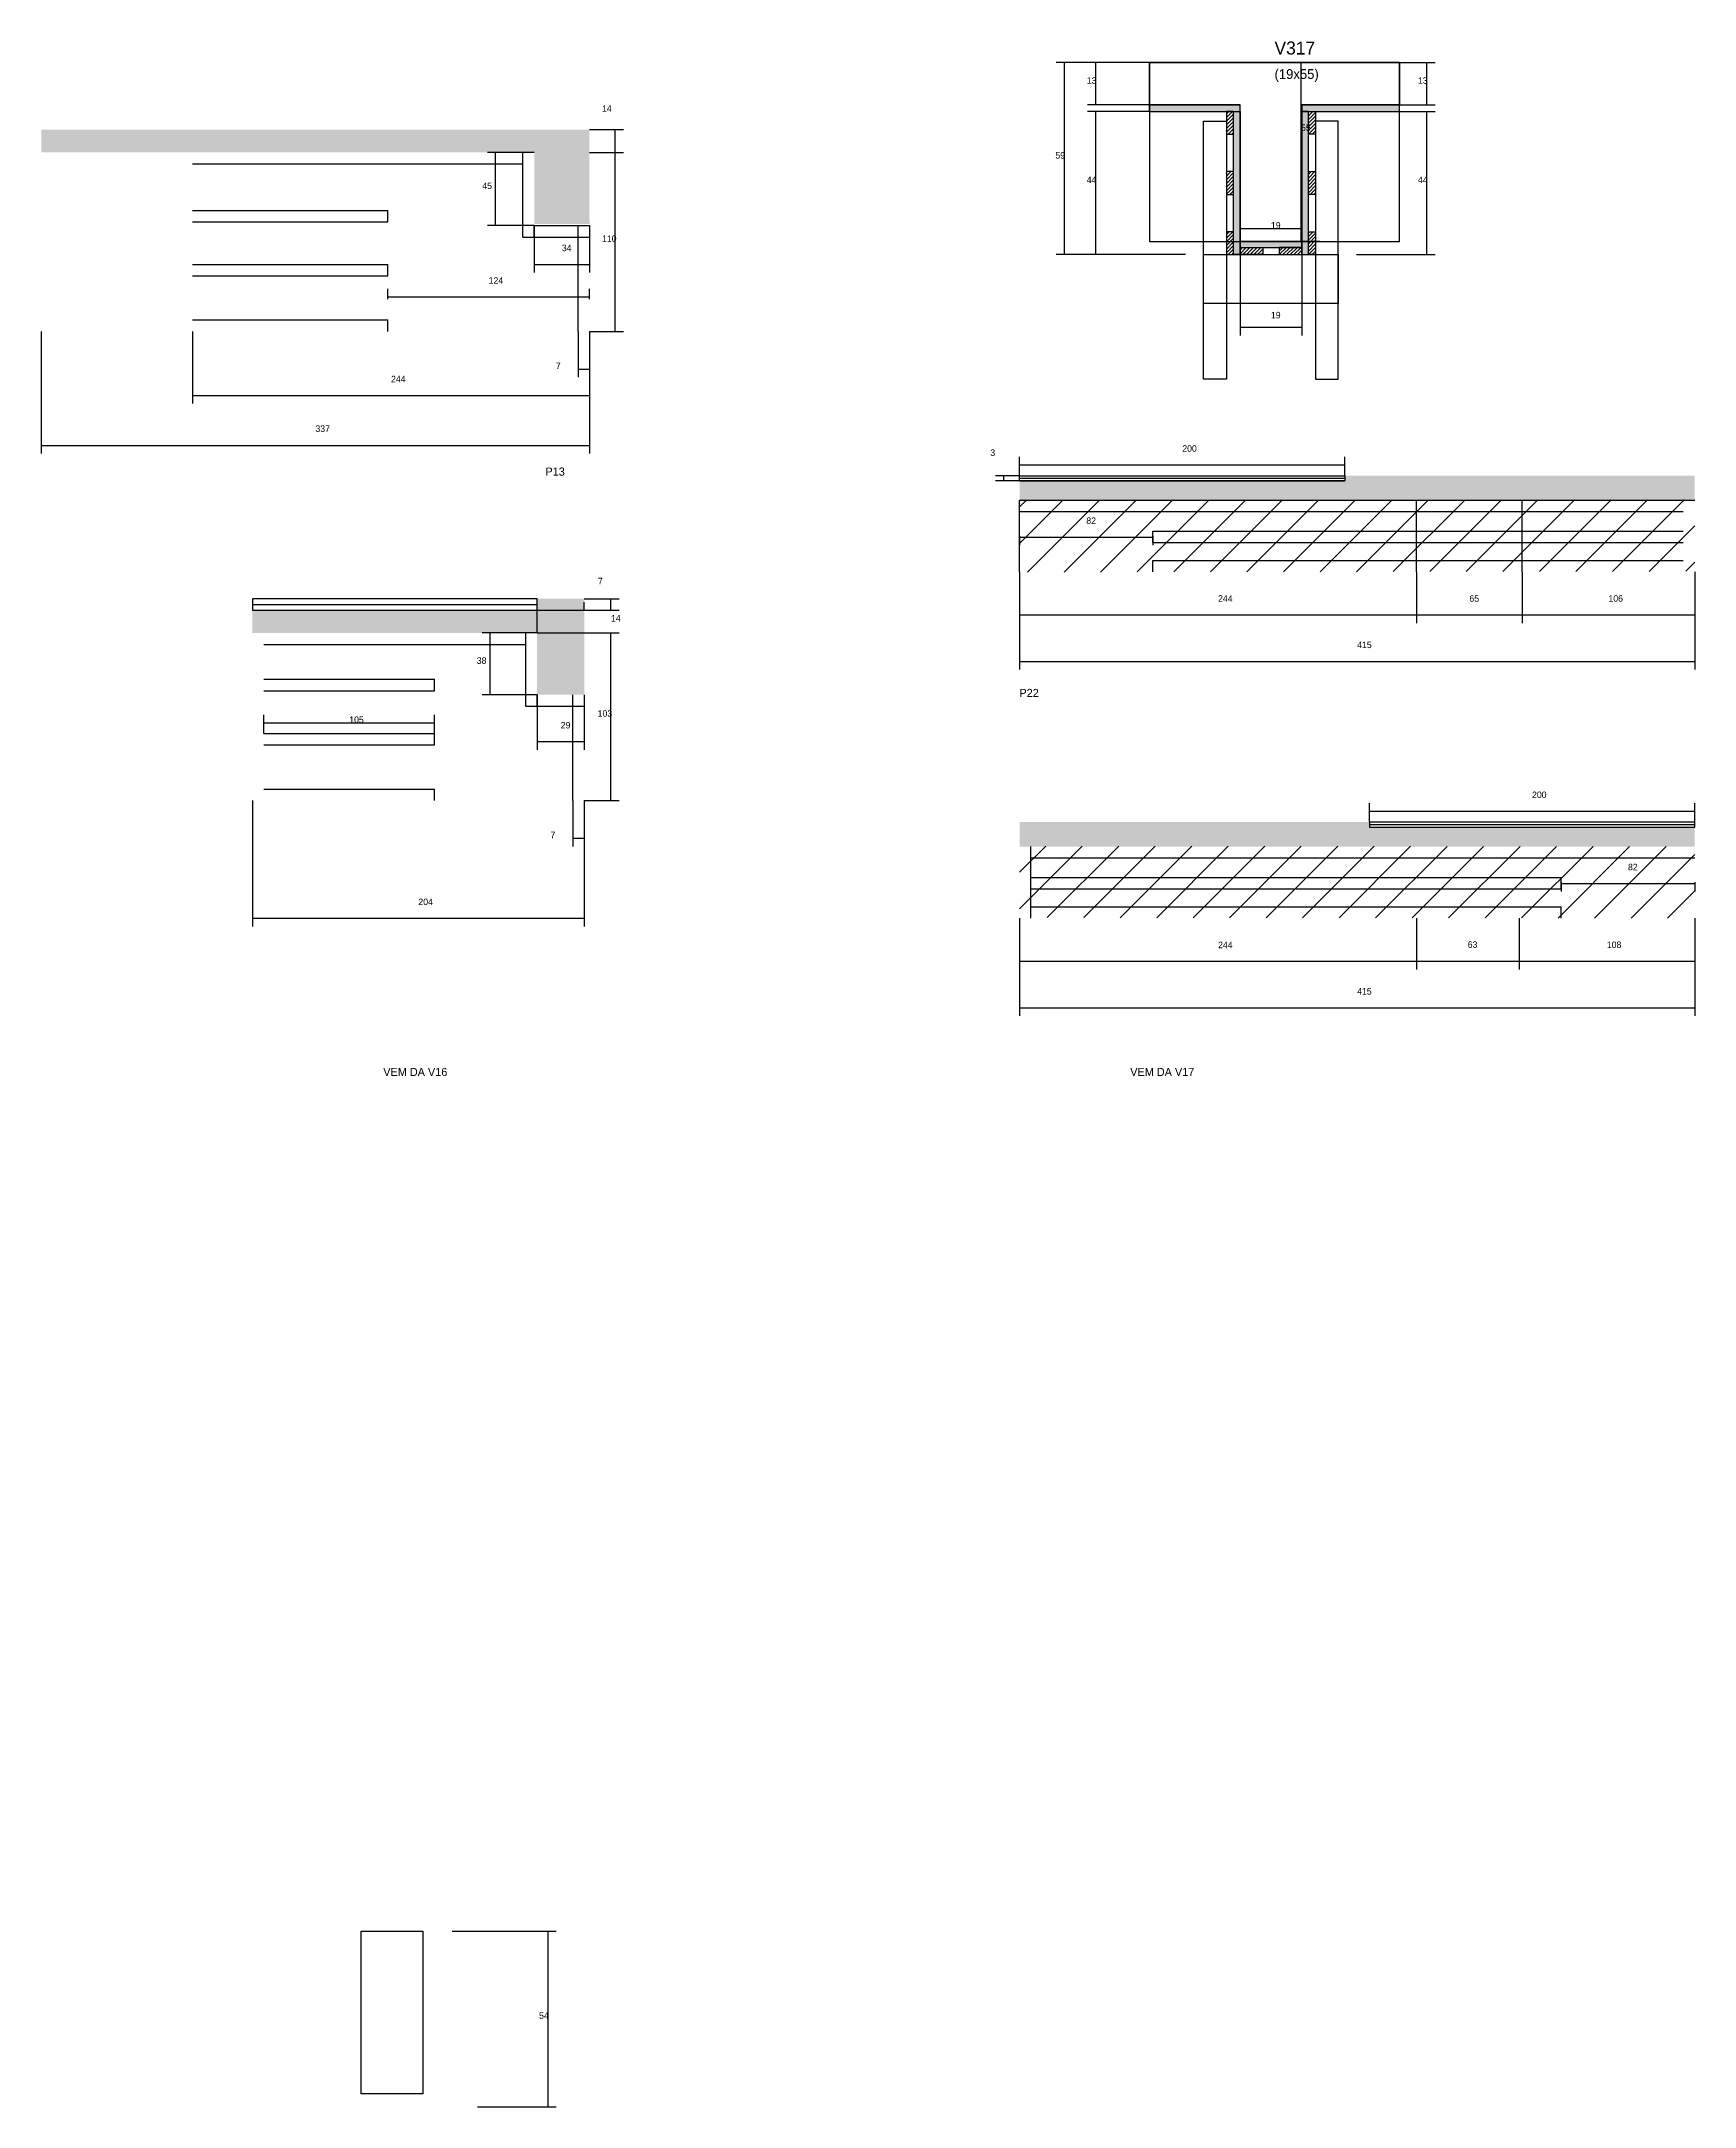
# Model space of a CAD drawing. Header units: metres. Extents: x 2976 to 3992, y 2347 to 3617.
import ezdxf

# ---------------------------------------------------------------- set-up
doc = ezdxf.new("R2010")
doc.units = ezdxf.units.M
for name, color, linetype in [('CONCRETO', 251, 'Continuous'), ('COTA', 241, 'Continuous'), ('Hachura', 253, 'Continuous'), ('Madeira', 126, 'Continuous'), ('NOMENCLATURA', 7, 'Continuous'), ('Painéis', 200, 'Continuous'), ('REAPROVEITAMENTO', 251, 'Continuous'), ('SARR_2.2x7', 40, 'Continuous'), ('SARR_3.5x7', 81, 'Continuous'), ('SARR_EDITAR', 141, 'Continuous'), ('Texto Seção', 7, 'Continuous')]:
    doc.layers.add(name, color=color, linetype=linetype)

msp = doc.modelspace()

# ---------------------------------------------------------------- hatches: boundary and pattern name
at = {"layer": 'COTA'}
h = msp.add_hatch(dxfattribs=at)
h.set_pattern_fill('AR-CONC', scale=0.03)
h.paths.add_polyline_path([(2975.9, 3548.3), (3278.9, 3548.3), (3278.9, 3548.3), (3278.9, 3504.3), (3278.9, 3504.3), (3312.9, 3504.3), (3312.9, 3504.3), (3312.8, 3562.3), (3312.8, 3562.3), (2975.9, 3562.3), (2975.9, 3562.3), (2975.9, 3548.3)])
h = msp.add_hatch(dxfattribs=at)
h.set_pattern_fill('AR-CONC', scale=0.03)
h.paths.add_polyline_path([(3777.3, 3346.5), (3577.3, 3346.5), (3577.3, 3346.5), (3577.3, 3334.5), (3577.3, 3334.5), (3992.3, 3334.5), (3992.3, 3334.5), (3992.3, 3349.5), (3992.3, 3349.5), (3777.3, 3349.5), (3777.3, 3349.5), (3777.3, 3346.5)])
h = msp.add_hatch(dxfattribs=at)
h.set_pattern_fill('AR-CONC', scale=0.03)
h.paths.add_polyline_path([(3280.7, 3214.9), (3280.7, 3252.9), (3280.7, 3252.9), (3105.7, 3252.9), (3105.7, 3252.9), (3105.7, 3266.9), (3105.7, 3266.9), (3280.7, 3266.9), (3280.7, 3266.9), (3280.7, 3273.9), (3280.7, 3273.9), (3309.7, 3273.9), (3309.7, 3273.9), (3309.7, 3214.9), (3309.7, 3214.9), (3280.7, 3214.9)])
h = msp.add_hatch(dxfattribs=at)
h.set_pattern_fill('AR-CONC', scale=0.03)
h.paths.add_polyline_path([(3792.3, 3133.6), (3992.3, 3133.6), (3992.3, 3133.6), (3992.3, 3121.6), (3992.3, 3121.6), (3577.3, 3121.6), (3577.3, 3121.6), (3577.3, 3136.6), (3577.3, 3136.6), (3792.3, 3136.6), (3792.3, 3136.6), (3792.3, 3133.6)])
at = {"layer": 'Hachura'}
h = msp.add_hatch(color=8, dxfattribs=at)
h.dxf.hatch_style = 1
h.paths.add_polyline_path([(3712.8, 3573.5), (3712.8, 3577.5), (3712.8, 3577.5), (3657.2, 3577.5), (3657.2, 3577.5), (3657.2, 3573.5), (3657.2, 3573.5), (3712.8, 3573.5)])
h = msp.add_hatch(dxfattribs=at)
h.set_pattern_fill('ANSI31', scale=0.5)
h.paths.add_polyline_path([(3704.4, 3559.5), (3708.8, 3559.5), (3708.8, 3559.5), (3708.8, 3573.5), (3708.8, 3573.5), (3704.4, 3573.5), (3704.4, 3573.5), (3704.4, 3559.5)])
h = msp.add_hatch(color=8, dxfattribs=at)
h.dxf.hatch_style = 1
h.paths.add_polyline_path([(3708.8, 3573.5), (3712.8, 3573.5), (3712.8, 3573.5), (3712.8, 3485.5), (3712.8, 3485.5), (3708.8, 3485.5), (3708.8, 3485.5), (3708.8, 3573.5)])
h = msp.add_hatch(color=8, dxfattribs=at)
h.dxf.hatch_style = 1
h.paths.add_polyline_path([(3810.8, 3573.5), (3810.8, 3577.5), (3810.8, 3577.5), (3750.8, 3577.5), (3750.8, 3577.5), (3750.8, 3573.5), (3750.8, 3573.5), (3810.8, 3573.5)])
h = msp.add_hatch(color=8, dxfattribs=at)
h.dxf.hatch_style = 1
h.paths.add_polyline_path([(3754.8, 3575.5), (3750.8, 3575.5), (3750.8, 3575.5), (3750.8, 3485.5), (3750.8, 3485.5), (3754.8, 3485.5), (3754.8, 3485.5), (3754.8, 3575.5)])
h = msp.add_hatch(dxfattribs=at)
h.set_pattern_fill('ANSI31', scale=0.5)
h.paths.add_polyline_path([(3759.2, 3559.5), (3754.8, 3559.5), (3754.8, 3559.5), (3754.8, 3573.5), (3754.8, 3573.5), (3759.2, 3573.5), (3759.2, 3573.5), (3759.2, 3559.5)])
h = msp.add_hatch(dxfattribs=at)
h.set_pattern_fill('ANSI31', scale=0.5)
h.paths.add_polyline_path([(3704.4, 3522.5), (3708.8, 3522.5), (3708.8, 3522.5), (3708.8, 3536.5), (3708.8, 3536.5), (3704.4, 3536.5), (3704.4, 3536.5), (3704.4, 3522.5)])
h = msp.add_hatch(dxfattribs=at)
h.set_pattern_fill('ANSI31', scale=0.5)
h.paths.add_polyline_path([(3759.2, 3522.5), (3754.8, 3522.5), (3754.8, 3522.5), (3754.8, 3536.5), (3754.8, 3536.5), (3759.2, 3536.5), (3759.2, 3536.5), (3759.2, 3522.5)])
h = msp.add_hatch(dxfattribs=at)
h.set_pattern_fill('ANSI31', scale=0.5)
h.paths.add_polyline_path([(3704.4, 3485.5), (3708.8, 3485.5), (3708.8, 3485.5), (3708.8, 3499.5), (3708.8, 3499.5), (3704.4, 3499.5), (3704.4, 3499.5), (3704.4, 3485.5)])
h = msp.add_hatch(color=8, dxfattribs=at)
h.dxf.hatch_style = 1
h.paths.add_polyline_path([(3750.8, 3489.9), (3750.8, 3493.5), (3750.8, 3493.5), (3712.8, 3493.5), (3712.8, 3493.5), (3712.8, 3489.9), (3712.8, 3489.9), (3750.8, 3489.9)])
h = msp.add_hatch(dxfattribs=at)
h.set_pattern_fill('ANSI31', scale=0.5)
h.paths.add_polyline_path([(3759.2, 3485.5), (3754.8, 3485.5), (3754.8, 3485.5), (3754.8, 3499.5), (3754.8, 3499.5), (3759.2, 3499.5), (3759.2, 3499.5), (3759.2, 3485.5)])
h = msp.add_hatch(dxfattribs=at)
h.set_pattern_fill('ANSI31', scale=0.5)
h.paths.add_polyline_path([(3712.8, 3485.5), (3712.8, 3489.9), (3712.8, 3489.9), (3726.8, 3489.9), (3726.8, 3489.9), (3726.8, 3485.5), (3726.8, 3485.5), (3712.8, 3485.5)])
h = msp.add_hatch(dxfattribs=at)
h.set_pattern_fill('ANSI31', scale=0.5)
h.paths.add_polyline_path([(3750.8, 3485.5), (3750.8, 3489.9), (3750.8, 3489.9), (3736.8, 3489.9), (3736.8, 3489.9), (3736.8, 3485.5), (3736.8, 3485.5), (3750.8, 3485.5)])
at = {"layer": 'REAPROVEITAMENTO'}
h = msp.add_hatch(dxfattribs=at)
h.set_pattern_fill('ANSI31', scale=5)
h.paths.add_polyline_path([(3992.3, 3290.8), (3992.3, 3334.8), (3992.3, 3334.8), (3577.3, 3334.3), (3577.3, 3334.3), (3577.3, 3290.3), (3577.3, 3290.3), (3992.3, 3290.8)])
h = msp.add_hatch(dxfattribs=at)
h.set_pattern_fill('ANSI31', scale=5)
h.paths.add_polyline_path([(3577.3, 3077.9), (3577.3, 3121.9), (3577.3, 3121.9), (3992.3, 3121.6), (3992.3, 3121.6), (3992.3, 3077.6), (3992.3, 3077.6), (3577.3, 3077.9)])

# ---------------------------------------------------------------- linework, layer by layer
at = {"layer": 'CONCRETO'}
for points in [[(3657.2, 3577.5), (3657.2, 3603.5), (3810.8, 3603.5), (3810.8, 3577.5), (3750.8, 3577.5), (3750.8, 3493.5), (3712.8, 3493.5), (3712.8, 3577.5)], [(3657.2, 3493.5), (3810.8, 3493.5), (3810.8, 3603.5), (3657.2, 3603.5)], [(3172.5, 2454.9), (3172.5, 2454.9), (3210.5, 2454.9), (3210.5, 2426.9), (3210.5, 2426.9), (3210.5, 2354.9), (3172.5, 2354.9), (3172.5, 2454.9)]]:
    msp.add_lwpolyline(points, close=True, dxfattribs=at)
at = {"layer": 'COTA'}
for p, q in [((3657.2, 3603.5), (3599.8, 3603.5)), ((3604.8, 3485.5), (3604.8, 3603.5)), ((3657.2, 3603.5), (3619.1, 3603.5)), ((3624.1, 3577.5), (3624.1, 3603.5)), ((3761.8, 3603.5), (3745.3, 3603.5)), ((3750.3, 3493.5), (3750.3, 3603.5)), ((3810.8, 3603.5), (3832.7, 3603.5)), ((3827.7, 3577.5), (3827.7, 3603.5)), ((3657.2, 3577.5), (3619.1, 3577.5)), ((3657.2, 3573.5), (3619.1, 3573.5)), ((3624.1, 3485.5), (3624.1, 3573.5)), ((3810.8, 3577.5), (3832.7, 3577.5)), ((3810.8, 3573.5), (3832.7, 3573.5)), ((3827.7, 3485.5), (3827.7, 3573.5)), ((3312.9, 3562.3), (3333.7, 3562.3)), ((3328.7, 3548.3), (3328.7, 3562.3)), ((3312.9, 3548.3), (3333.7, 3548.3)), ((3312.9, 3548.3), (3333.7, 3548.3)), ((3328.7, 3438.3), (3328.7, 3548.3)), ((3712.8, 3485.5), (3712.8, 3506.5)), ((3750.8, 3485.5), (3750.8, 3506.5)), ((3712.8, 3501.5), (3750.8, 3501.5)), ((3761.8, 3493.5), (3745.3, 3493.5)), ((3679.2, 3485.5), (3599.8, 3485.5)), ((3679.2, 3485.5), (3619.1, 3485.5)), ((3712.8, 3485.5), (3712.8, 3435.8)), ((3750.8, 3485.5), (3750.8, 3435.8)), ((3784.4, 3485.5), (3832.7, 3485.5)), ((2975.9, 3438.3), (2975.9, 3363.2)), ((3068.9, 3438.3), (3068.9, 3393.9)), ((3305.9, 3438.3), (3305.9, 3410.1)), ((3312.9, 3438.3), (3312.9, 3393.9)), ((3312.9, 3438.3), (3312.9, 3363.2)), ((3312.9, 3438.3), (3333.7, 3438.3)), ((3312.9, 3438.3), (3312.9, 3410.1)), ((3712.8, 3440.8), (3750.8, 3440.8)), ((3305.9, 3415.1), (3312.9, 3415.1)), ((3068.9, 3398.9), (3312.9, 3398.9)), ((2975.9, 3368.2), (3312.9, 3368.2)), ((3577.3, 3349.5), (3577.3, 3361.2)), ((3577.3, 3356.2), (3777.3, 3356.2)), ((3777.3, 3349.5), (3777.3, 3361.2)), ((3577.3, 3349.5), (3562.5, 3349.5)), ((3577.3, 3346.5), (3562.5, 3346.5)), ((3567.5, 3346.5), (3567.5, 3349.5)), ((3577.3, 3312.5), (3577.3, 3306.8)), ((3577.3, 3311.8), (3659.3, 3311.8)), ((3659.3, 3312.5), (3659.3, 3306.8)), ((3577.3, 3290.5), (3577.3, 3259)), ((3577.3, 3290.5), (3577.3, 3230.4)), ((3821.3, 3290.5), (3821.3, 3259)), ((3821.3, 3290.5), (3821.3, 3259)), ((3886.3, 3290.5), (3886.3, 3259)), ((3886.3, 3290.5), (3886.3, 3259)), ((3992.3, 3290.5), (3992.3, 3259)), ((3992.3, 3290.5), (3992.3, 3230.4)), ((3280.7, 3252.9), (3280.7, 3271.9)), ((3280.7, 3266.9), (3309.7, 3266.9)), ((3309.7, 3273.9), (3331.1, 3273.9)), ((3309.7, 3266.9), (3309.7, 3271.9)), ((3309.7, 3266.9), (3331.1, 3266.9)), ((3326.1, 3266.9), (3326.1, 3273.9)), ((3577.3, 3264), (3821.3, 3264)), ((3821.3, 3264), (3886.3, 3264)), ((3886.3, 3264), (3992.3, 3264)), ((3280.7, 3252.9), (3331.1, 3252.9)), ((3326.1, 3149.9), (3326.1, 3252.9)), ((3577.3, 3235.4), (3992.3, 3235.4)), ((3105.7, 3149.9), (3105.7, 3072.5)), ((3302.7, 3149.9), (3302.7, 3121.7)), ((3309.7, 3149.9), (3309.7, 3072.5)), ((3309.7, 3149.9), (3331.1, 3149.9)), ((3309.7, 3149.9), (3309.7, 3121.7)), ((3792.3, 3136.6), (3792.3, 3148.3)), ((3792.3, 3143.3), (3992.3, 3143.3)), ((3992.3, 3136.6), (3992.3, 3148.3)), ((3302.7, 3126.7), (3309.7, 3126.7)), ((3910.3, 3099.6), (3910.3, 3093.9)), ((3910.3, 3098.9), (3992.3, 3098.9)), ((3992.3, 3099.6), (3992.3, 3093.9)), ((3105.7, 3077.5), (3309.7, 3077.5)), ((3577.3, 3077.6), (3577.3, 3046.1)), ((3577.3, 3077.6), (3577.3, 3017.5)), ((3821.3, 3077.6), (3821.3, 3046.1)), ((3821.3, 3077.6), (3821.3, 3046.1)), ((3884.3, 3077.6), (3884.3, 3046.1)), ((3884.3, 3077.6), (3884.3, 3046.1)), ((3992.3, 3077.6), (3992.3, 3046.1)), ((3992.3, 3077.6), (3992.3, 3017.5)), ((3577.3, 3051.1), (3821.3, 3051.1)), ((3821.3, 3051.1), (3884.3, 3051.1)), ((3884.3, 3051.1), (3992.3, 3051.1)), ((3577.3, 3022.5), (3992.3, 3022.5)), ((3228.5, 2454.9), (3292.4, 2454.9)), ((3287.4, 2346.9), (3287.4, 2454.9)), ((3244.1, 2346.9), (3292.4, 2346.9))]:
    msp.add_line(p, q, dxfattribs=at)
at = {"layer": 'Madeira'}
for points in [[(3704.4, 3559.5), (3708.8, 3559.5), (3708.8, 3573.5), (3704.4, 3573.5)], [(3759.2, 3559.5), (3754.8, 3559.5), (3754.8, 3573.5), (3759.2, 3573.5)], [(3704.4, 3522.5), (3708.8, 3522.5), (3708.8, 3536.5), (3704.4, 3536.5)], [(3759.2, 3522.5), (3754.8, 3522.5), (3754.8, 3536.5), (3759.2, 3536.5)], [(3704.4, 3485.5), (3708.8, 3485.5), (3708.8, 3499.5), (3704.4, 3499.5)], [(3759.2, 3485.5), (3754.8, 3485.5), (3754.8, 3499.5), (3759.2, 3499.5)], [(3712.8, 3485.5), (3712.8, 3489.9), (3726.8, 3489.9), (3726.8, 3485.5)], [(3750.8, 3485.5), (3750.8, 3489.9), (3736.8, 3489.9), (3736.8, 3485.5)]]:
    msp.add_lwpolyline(points, close=True, dxfattribs=at)
at = {"layer": 'Painéis'}
for p, q in [((3657.2, 3577.5), (3712.8, 3577.5)), ((3657.2, 3573.5), (3657.2, 3577.5)), ((3712.8, 3573.5), (3712.8, 3577.5)), ((3712.8, 3485.5), (3712.8, 3573.5)), ((3750.8, 3577.5), (3810.8, 3577.5)), ((3750.8, 3573.5), (3750.8, 3577.5)), ((3750.8, 3485.5), (3750.8, 3573.5)), ((3810.8, 3573.5), (3810.8, 3577.5)), ((3278.9, 3548.3), (3250.1, 3548.3)), ((3255.1, 3503.3), (3255.1, 3548.3)), ((3278.9, 3503.3), (3250.1, 3503.3)), ((3278.9, 3503.3), (3312.9, 3503.3)), ((3278.9, 3503.3), (3278.9, 3474.4)), ((3312.9, 3503.3), (3312.9, 3474.4)), ((3712.8, 3493.5), (3750.8, 3493.5)), ((3712.8, 3489.9), (3712.8, 3493.5)), ((3750.8, 3489.9), (3750.8, 3493.5)), ((3278.9, 3479.4), (3312.9, 3479.4)), ((3188.9, 3458.1), (3188.9, 3464.5)), ((3188.9, 3459.5), (3312.9, 3459.5)), ((3312.9, 3458.1), (3312.9, 3464.5)), ((3577.3, 3349.5), (3777.3, 3349.5)), ((3577.3, 3346.5), (3777.3, 3346.5)), ((3577.3, 3334.5), (3992.3, 3334.5)), ((3577.3, 3290.5), (3577.3, 3334.5)), ((3821.3, 3290.5), (3821.3, 3334.5)), ((3886.3, 3290.5), (3886.3, 3334.5)), ((3280.7, 3252.9), (3246.9, 3252.9)), ((3251.9, 3214.9), (3251.9, 3252.9)), ((3280.7, 3214.9), (3246.9, 3214.9)), ((3280.7, 3214.9), (3280.7, 3181.1)), ((3309.7, 3214.9), (3309.7, 3181.1)), ((3112.7, 3191.1), (3112.7, 3202.6)), ((3217.7, 3191.1), (3217.7, 3202.6)), ((3112.7, 3197.6), (3217.7, 3197.6)), ((3280.7, 3186.1), (3309.7, 3186.1))]:
    msp.add_line(p, q, dxfattribs=at)
for points in [[(3712.8, 3573.5), (3712.8, 3577.5), (3657.2, 3577.5), (3657.2, 3573.5)], [(3708.8, 3573.5), (3712.8, 3573.5), (3712.8, 3485.5), (3708.8, 3485.5)], [(3810.8, 3573.5), (3810.8, 3577.5), (3750.8, 3577.5), (3750.8, 3573.5)], [(3754.8, 3573.5), (3750.8, 3573.5), (3750.8, 3485.5), (3754.8, 3485.5)], [(3750.8, 3489.9), (3750.8, 3493.5), (3712.8, 3493.5), (3712.8, 3489.9)], [(3577.3, 3349.5), (3777.3, 3349.5), (3777.3, 3346.5), (3577.3, 3346.5)], [(3105.7, 3266.9), (3280.7, 3266.9), (3280.7, 3273.9), (3105.7, 3273.9)], [(3992.3, 3136.6), (3792.3, 3136.6), (3792.3, 3133.6), (3992.3, 3133.6)]]:
    msp.add_lwpolyline(points, close=True, dxfattribs=at)
at = {"layer": 'SARR_2.2x7'}
for p, q in [((3271.9, 3496.3), (3271.9, 3548.3)), ((3068.9, 3541.3), (3271.9, 3541.3)), ((3068.9, 3512.7), (3188.9, 3512.7)), ((3068.9, 3505.7), (3188.9, 3505.7)), ((3188.9, 3505.7), (3188.9, 3512.7)), ((3271.9, 3496.3), (3278.9, 3496.3)), ((3278.9, 3496.3), (3278.9, 3503.3)), ((3278.9, 3496.3), (3312.9, 3496.3)), ((3305.9, 3438.3), (3305.9, 3503.3)), ((3068.9, 3479.4), (3188.9, 3479.4)), ((3188.9, 3472.4), (3188.9, 3479.4)), ((3068.9, 3472.4), (3188.9, 3472.4)), ((3068.9, 3445.3), (3188.9, 3445.3)), ((3188.9, 3438.3), (3188.9, 3445.3)), ((3577.3, 3327.5), (3821.3, 3327.5)), ((3821.3, 3327.5), (3886.3, 3327.5)), ((3886.3, 3327.5), (3985.3, 3327.5)), ((3659.3, 3315.5), (3821.3, 3315.5)), ((3659.3, 3308.5), (3659.3, 3315.5)), ((3821.3, 3315.5), (3886.3, 3315.5)), ((3886.3, 3315.5), (3985.3, 3315.5)), ((3659.3, 3308.5), (3821.3, 3308.5)), ((3821.3, 3308.5), (3886.3, 3308.5)), ((3886.3, 3308.5), (3985.3, 3308.5)), ((3659.3, 3297.5), (3821.3, 3297.5)), ((3659.3, 3290.5), (3659.3, 3297.5)), ((3821.3, 3297.5), (3886.3, 3297.5)), ((3886.3, 3297.5), (3985.3, 3297.5)), ((3105.7, 3270.4), (3280.7, 3270.4)), ((3273.7, 3207.9), (3273.7, 3252.9)), ((3112.7, 3245.9), (3273.7, 3245.9)), ((3112.7, 3224.4), (3217.7, 3224.4)), ((3112.7, 3217.4), (3217.7, 3217.4)), ((3217.7, 3217.4), (3217.7, 3224.4)), ((3280.7, 3207.9), (3280.7, 3214.9)), ((3302.7, 3149.9), (3302.7, 3214.9)), ((3273.7, 3207.9), (3280.7, 3207.9)), ((3280.7, 3207.9), (3309.7, 3207.9)), ((3112.7, 3191.1), (3217.7, 3191.1)), ((3217.7, 3184.1), (3217.7, 3191.1)), ((3112.7, 3184.1), (3217.7, 3184.1)), ((3112.7, 3156.9), (3217.7, 3156.9)), ((3217.7, 3149.9), (3217.7, 3156.9)), ((3584.2, 3077.6), (3584.2, 3121.6)), ((3584.2, 3114.6), (3821.3, 3114.6)), ((3821.3, 3114.6), (3884.3, 3114.6)), ((3884.3, 3114.6), (3992.3, 3114.6)), ((3584.2, 3102.6), (3821.3, 3102.6)), ((3821.3, 3102.6), (3884.3, 3102.6)), ((3884.3, 3102.6), (3910.3, 3102.6)), ((3910.3, 3095.6), (3910.3, 3102.6)), ((3584.2, 3095.6), (3821.3, 3095.6)), ((3821.3, 3095.6), (3884.3, 3095.6)), ((3884.3, 3095.6), (3910.3, 3095.6)), ((3584.2, 3084.6), (3821.3, 3084.6)), ((3821.3, 3084.6), (3884.3, 3084.6)), ((3884.3, 3084.6), (3910.3, 3084.6)), ((3910.3, 3077.6), (3910.3, 3084.6))]:
    msp.add_line(p, q, dxfattribs=at)
at = {"layer": 'SARR_3.5x7'}
for points in [[(3690.4, 3567.5), (3704.4, 3567.5), (3704.4, 3409), (3690.4, 3409)], [(3773.2, 3567.5), (3759.2, 3567.5), (3759.2, 3409), (3773.2, 3409)], [(3690.4, 3485.5), (3773.2, 3485.5), (3773.2, 3455.5), (3690.4, 3455.5)]]:
    msp.add_lwpolyline(points, close=True, dxfattribs=at)
at = {"layer": 'SARR_EDITAR'}
for p, q in [((3577.3, 3348), (3777.3, 3348)), ((3792.3, 3135.1), (3992.3, 3135.1))]:
    msp.add_line(p, q, dxfattribs=at)

# ---------------------------------------------------------------- texts
at = {"layer": 'COTA'}
for s, p in [('13', (3618.6, 3590.5)), ('13', (3822.2, 3590.5)), ('14', (3320.6, 3573.3)), ('55', (3750.3, 3561.5)), ('59', (3599.3, 3544.5)), ('44', (3618.6, 3529.5)), ('44', (3822.2, 3529.5)), ('19', (3731.8, 3501.5)), ('110', (3320.6, 3493.3)), ('19', (3731.8, 3446.3)), ('7', (3292.2, 3415.1)), ('244', (3190.9, 3407)), ('337', (3144.4, 3376.5)), ('3', (3559.3, 3361.7)), ('200', (3677.3, 3364.3)), ('82', (3618.3, 3319.9)), ('7', (3318.1, 3282.8)), ('244', (3699.3, 3272.1)), ('65', (3853.8, 3272.1)), ('106', (3939.3, 3272.1)), ('14', (3326.1, 3259.9)), ('415', (3784.8, 3243.6)), ('103', (3317.9, 3201.4)), ('200', (3892.3, 3151.4)), ('7', (3288.9, 3126.7)), ('82', (3951.3, 3107)), ('204', (3207.7, 3085.6)), ('244', (3699.3, 3059.1)), ('63', (3852.8, 3059.3)), ('108', (3938.3, 3059.2)), ('415', (3784.8, 3030.6)), ('54', (3281.9, 2400.9))]:
    msp.add_text(s, height=4, dxfattribs=at).set_placement(p)
at = {"layer": 'NOMENCLATURA'}
for s, p in [('P13', (3285.8, 3349.6)), ('P22', (3577.2, 3213.5))]:
    msp.add_text(s, height=5, dxfattribs=at).set_placement(p)
at = {"layer": 'Painéis'}
for s, p in [('45', (3247, 3525.8)), ('34', (3295.9, 3487.6)), ('124', (3250.9, 3467.6)), ('38', (3243.6, 3233.9)), ('105', (3165.2, 3197.6)), ('29', (3295.2, 3194.2))]:
    msp.add_text(s, height=4, dxfattribs=at).set_placement(p)
at = {"layer": 'Texto Seção'}
for s, height, p in [('V317', 8, (3734, 3608.5)), ('(19x55)', 6, (3734, 3593.5)), ('VEM DA V16', 5, (3186.1, 2980.5)), ('VEM DA V17', 5, (3645.3, 2980.5))]:
    msp.add_text(s, height=height, dxfattribs=at).set_placement(p)

doc.saveas('drawing.dxf')
